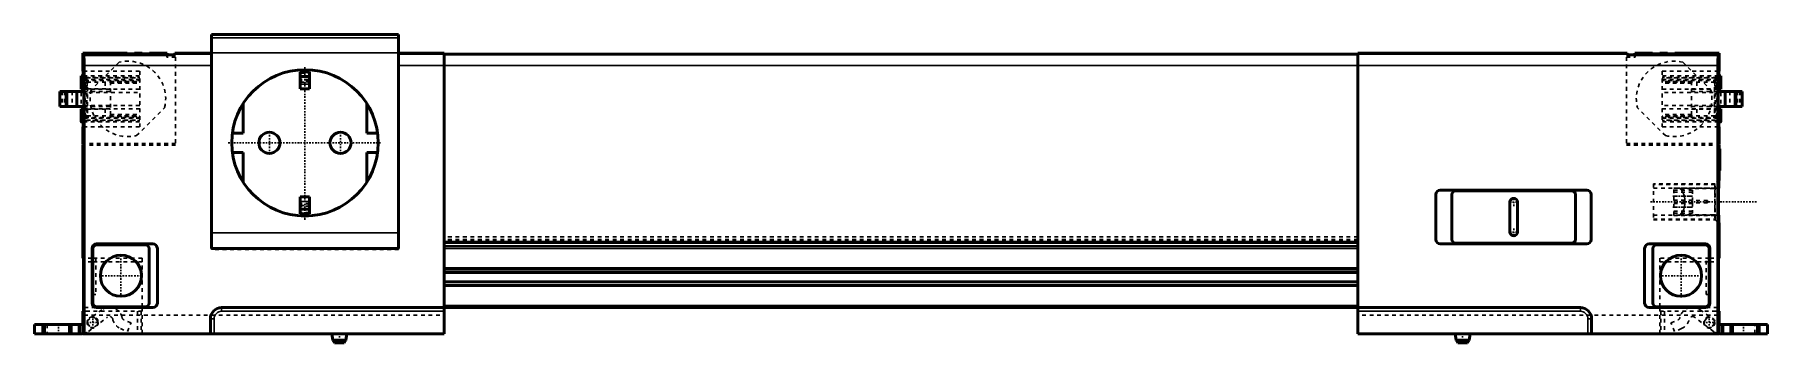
# Model space of a CAD drawing. Header units: millimetres. Extents: x -231 to 231, y -3 to 80.
import ezdxf

# ---------------------------------------------------------------- set-up
doc = ezdxf.new("R2010")
doc.units = ezdxf.units.MM
doc.linetypes.add('Center', pattern=[1.5, 0.45, -0.5, 0.05, -0.5])
doc.linetypes.add('Dashed', pattern=[2, 1, -1])
for name, color, linetype, lineweight in [('AM_0', 7, 'Continuous', 50), ('AM_4', 3, 'Continuous', 25), ('AM_7', 7, 'Center', 25), ('AM_9', 6, 'Dashed', 25)]:
    doc.layers.add(name, color=color, linetype=linetype, lineweight=lineweight)

# ---------------------------------------------------------------- blocks, each defined once
blk = doc.blocks.new('1_2500_210_p4_1_0_in_2500_210__A__0')
at = {"layer": 'AM_0'}
for p, q in [((-218.8, 2.5), (-231.4, 2.5)), ((-231.4, 2.5), (-231.4, 0)), ((-218.8, 0), (-231.4, 0)), ((-228.8, 2.5), (-228.8, 0)), ((-222.07, 2.5), (-222.07, 0)), ((-219.47, 2.5), (-219.47, 0)), ((-218.33, 2.73), (-218.5, 2.6))]:
    blk.add_line(p, q, dxfattribs=at)
for centre, radius, start, end in [((-211.41, 3.69), 3.4, 76.7733, 103.2267), ((-218.8, 3), 0.5, 270, 307), ((-218.8, 3), 3, 270, 279.143)]:
    blk.add_arc(centre, radius, start, end, dxfattribs=at)
at = {"layer": 'AM_4'}
for p, q in [((-229.4, 2.5), (-229.4, 0)), ((-221.47, 2.5), (-221.47, 0)), ((-219.07, 2.5), (-219.07, 0))]:
    blk.add_line(p, q, dxfattribs=at)
at = {"layer": 'AM_7'}
blk.add_line((-225, -0.12), (-225, 2.62), dxfattribs=at)
at = {"layer": 'AM_9'}
for p, q in [((-213.45, 6.41), (-218.33, 2.73)), ((-228.05, 2.5), (-228.05, 0)), ((-221.95, 0), (-221.95, 2.5)), ((-217.27, 2.75), (-216.51, 1.74)), ((-217, 0.6), (-211.95, 4.41)), ((-214.52, 3.25), (-215.28, 4.26)), ((-208.47, 1.37), (-206.64, 0.6)), ((-205.66, 2.9), (-207.49, 3.67)), ((-206.64, 0.6), (-205.66, 2.9))]:
    blk.add_line(p, q, dxfattribs=at)
for centre, radius, start, end in [((-211.41, 3.69), 3.4, 103.2267, 127), ((-211.41, 3.69), 3.4, 11.8612, 76.7733), ((-218.8, 3), 3, 279.143, 307), ((-215.9, 3), 1.4, 153.7655, 190.2345), ((-215.9, 3), 1.4, 243.7655, 280.2345), ((-215.9, 3), 1.4, 63.7655, 100.2345), ((-215.9, 3), 1.4, 333.7655, 10.2345), ((-211.41, 3.69), 0.9, 11.8612, 127), ((-207.1, 4.59), 3.5, 191.8612, 247), ((-207.1, 4.59), 1, 191.8612, 247)]:
    blk.add_arc(centre, radius, start, end, dxfattribs=at)
blk = doc.blocks.new('2_2500_210_p3_0_in_2500_210__A__0')
at = {"layer": 'AM_0'}
for p, q in [((-184.2, 80), (-184.2, 22.8)), ((-184.2, 80), (-134.2, 80)), ((-134.2, 80), (-134.2, 22.8)), ((-218.5, 75), (-206.7, 75)), ((-218.28, 74.78), (-218.5, 75)), ((-218.5, 75), (-218.5, 75)), ((-218.5, 75), (-218.5, 70.22)), ((-218.26, 74.67), (-218.26, 50.84)), ((-196.08, 74.67), (-218.26, 74.67)), ((-218.25, 74.61), (-194.08, 74.61)), ((-218.25, 50.65), (-218.25, 74.61)), ((-206.7, 75), (-206.7, 74.9)), ((-204.7, 75), (-202.7, 75)), ((-204.7, 74.9), (-204.7, 75)), ((-202.7, 75), (-202.7, 74.9)), ((-200.7, 75), (-196, 75)), ((-200.7, 74.9), (-200.7, 75)), ((-196.08, 74.61), (-196.08, 74.67)), ((-196, 75), (-196.07, 74.78)), ((-196, 74.61), (-196, 75)), ((-196, 75), (-196, 75)), ((-194.07, 74.78), (-194, 75)), ((-194, 75), (-184.2, 75)), ((-134.2, 75), (-122, 75)), ((-122, 75), (-122, 0)), ((-218.5, 70.22), (-218.41, 70.22)), ((-218.41, 67.95), (-218.41, 70.22)), ((-218.2, 71.78), (-218.2, 0)), ((-160.45, 70.05), (-160.45, 65.48)), ((-157.95, 70.05), (-160.45, 70.05)), ((-157.95, 70.05), (-157.95, 65.48)), ((-224.65, 64.8), (-224.65, 60.8)), ((-224.65, 64.8), (-218.28, 64.8)), ((-220.15, 64.8), (-220.15, 60.8)), ((-218.95, 68.95), (-218.95, 65.45)), ((-218.95, 68.95), (-218.41, 68.95)), ((-218.28, 65.45), (-218.95, 65.45)), ((-218.68, 66.67), (-218.28, 66.87)), ((-218.28, 65.93), (-218.68, 66.13)), ((-218.41, 67.95), (-218.28, 67.95)), ((-218.35, 65.45), (-218.35, 64.8)), ((-218.28, 57.65), (-218.28, 67.95)), ((-157.95, 68.78), (-160.45, 68.78)), ((-160.45, 65.48), (-157.95, 65.48)), ((-224.65, 60.8), (-218.28, 60.8)), ((-218.35, 60.8), (-218.35, 60.15)), ((-175.7, 53.6), (-175.7, 61.58)), ((-142.7, 61.58), (-142.7, 53.6)), ((-218.95, 60.15), (-218.95, 56.65)), ((-218.95, 60.15), (-218.28, 60.15)), ((-218.95, 56.65), (-218.41, 56.65)), ((-218.68, 59.47), (-218.28, 59.67)), ((-218.28, 58.73), (-218.68, 58.93)), ((-218.41, 57.65), (-218.28, 57.65)), ((-218.41, 55.37), (-218.41, 57.65)), ((-218.5, 55.37), (-218.41, 55.37)), ((-218.5, 55.37), (-218.5, 50.6)), ((-178.61, 53.6), (-175.7, 53.6)), ((-142.7, 53.6), (-139.79, 53.6)), ((-218.26, 50.84), (-218.5, 50.6)), ((-218.5, 50.4), (-218.25, 50.65)), ((-218.3, 50.6), (-218.5, 50.6)), ((-218.5, 50.4), (-218.5, 20.2)), ((-218.25, 50.84), (-218.26, 50.84)), ((-175.7, 48.5), (-178.61, 48.5)), ((-175.7, 40.52), (-175.7, 48.5)), ((-139.79, 48.5), (-142.7, 48.5)), ((-142.7, 48.5), (-142.7, 40.52)), ((-157.95, 36.62), (-160.45, 36.62)), ((-160.45, 36.62), (-160.45, 32.05)), ((-157.95, 33.32), (-160.45, 33.32)), ((-157.95, 36.62), (-157.95, 32.05)), ((-157.95, 32.05), (-160.45, 32.05)), ((-199.83, 24), (-214.88, 24)), ((-201.85, 23.8), (-214.85, 23.8)), ((-218.26, 20.2), (-218.5, 20.2)), ((-218.37, 19.2), (-218.37, 7.02)), ((-218.24, 7.02), (-218.24, 19.2)), ((-216.08, 22.8), (-216.08, 8.2)), ((-216.08, 20.2), (-215.85, 20.2)), ((-215.85, 22.8), (-215.85, 8.2)), ((-200.85, 8.2), (-200.85, 22.8)), ((-198.63, 8.2), (-198.63, 22.8)), ((-184.2, 22.8), (-134.2, 22.8)), ((-218.5, 6.02), (-218.26, 6.02)), ((-218.5, 6.02), (-218.5, 2.6)), ((-218.44, 6.02), (-218.44, 2.65)), ((-218.33, 0), (-218.33, 6.02)), ((-214.88, 7), (-199.83, 7)), ((-214.85, 7.2), (-201.85, 7.2)), ((-202.7, 7), (-202.7, 7.2)), ((-122, 7), (-181.45, 7)), ((-218.5, 0.02), (-218.5, 0)), ((-218.5, 0), (-122, 0)), ((-218.44, 0.02), (-218.44, 0)), ((-184.45, 0), (-184.45, 4)), ((-151.98, 0), (-151.76, -1.69)), ((-148.24, -1.69), (-148.02, 0)), ((-151.76, -1.69), (-151.31, -2.47)), ((-151.76, -1.69), (-148.24, -1.69)), ((-151.31, -2.47), (-148.69, -2.47)), ((-148.69, -2.47), (-148.24, -1.69))]:
    blk.add_line(p, q, dxfattribs=at)
for points in [[(-218.26, 74.67), (-218.26, 74.73), (-218.27, 74.76), (-218.28, 74.78)], [(-218.2, 71.78), (-218.2, 72.04), (-218.2, 72.3), (-218.2, 72.55), (-218.2, 72.8), (-218.21, 73.05), (-218.21, 73.28), (-218.21, 73.5), (-218.22, 73.71), (-218.22, 73.9), (-218.23, 74.08), (-218.23, 74.24), (-218.24, 74.38), (-218.24, 74.5), (-218.25, 74.6), (-218.25, 74.61)], [(-206.7, 74.9), (-206.7, 74.89), (-206.68, 74.89), (-206.67, 74.89), (-206.64, 74.89), (-206.61, 74.89), (-206.57, 74.88), (-206.52, 74.88), (-206.47, 74.88), (-206.41, 74.88), (-206.34, 74.88), (-206.27, 74.88), (-206.2, 74.87), (-206.12, 74.87), (-206.04, 74.87), (-205.96, 74.87), (-205.87, 74.87), (-205.79, 74.87), (-205.7, 74.87), (-205.61, 74.87), (-205.53, 74.87), (-205.44, 74.87), (-205.36, 74.87), (-205.28, 74.87), (-205.2, 74.87), (-205.13, 74.88), (-205.06, 74.88), (-204.99, 74.88), (-204.93, 74.88), (-204.88, 74.88), (-204.83, 74.88), (-204.79, 74.89), (-204.76, 74.89), (-204.73, 74.89), (-204.72, 74.89), (-204.7, 74.89), (-204.7, 74.9)], [(-202.7, 74.9), (-202.7, 74.89), (-202.68, 74.89), (-202.67, 74.89), (-202.64, 74.89), (-202.61, 74.89), (-202.57, 74.88), (-202.52, 74.88), (-202.47, 74.88), (-202.41, 74.88), (-202.34, 74.88), (-202.27, 74.88), (-202.2, 74.87), (-202.12, 74.87), (-202.04, 74.87), (-201.96, 74.87), (-201.87, 74.87), (-201.79, 74.87), (-201.7, 74.87), (-201.61, 74.87), (-201.53, 74.87), (-201.44, 74.87), (-201.36, 74.87), (-201.28, 74.87), (-201.2, 74.87), (-201.13, 74.88), (-201.06, 74.88), (-200.99, 74.88), (-200.93, 74.88), (-200.88, 74.88), (-200.83, 74.88), (-200.79, 74.89), (-200.76, 74.89), (-200.73, 74.89), (-200.72, 74.89), (-200.7, 74.89), (-200.7, 74.9)], [(-196.07, 74.78), (-196.08, 74.76), (-196.08, 74.72), (-196.08, 74.67)], [(-194.08, 74.61), (-194.08, 74.68), (-194.08, 74.74), (-194.08, 74.77), (-194.07, 74.78)], [(-218.95, 68.95), (-218.85, 68.94), (-218.76, 68.94), (-218.67, 68.93), (-218.58, 68.91), (-218.5, 68.9), (-218.42, 68.88), (-218.41, 68.88)], [(-218.71, 66.66), (-218.73, 66.64), (-218.75, 66.63), (-218.77, 66.61), (-218.78, 66.59), (-218.8, 66.57), (-218.81, 66.54), (-218.82, 66.52), (-218.83, 66.5), (-218.84, 66.47), (-218.85, 66.45), (-218.85, 66.42), (-218.85, 66.4)], [(-218.85, 66.4), (-218.85, 66.37), (-218.85, 66.35), (-218.84, 66.32), (-218.83, 66.3), (-218.82, 66.27), (-218.81, 66.25), (-218.8, 66.23), (-218.78, 66.21), (-218.76, 66.19), (-218.74, 66.17), (-218.72, 66.15), (-218.71, 66.14)], [(-218.68, 66.67), (-218.71, 66.66), (-218.71, 66.66)], [(-218.71, 66.14), (-218.68, 66.13), (-218.68, 66.13)], [(-218.41, 56.72), (-218.5, 56.7), (-218.58, 56.69), (-218.67, 56.67), (-218.76, 56.66), (-218.85, 56.66), (-218.95, 56.65), (-218.95, 56.65)], [(-218.71, 59.46), (-218.73, 59.44), (-218.75, 59.43), (-218.77, 59.41), (-218.78, 59.39), (-218.8, 59.37), (-218.81, 59.34), (-218.82, 59.32), (-218.83, 59.3), (-218.84, 59.27), (-218.85, 59.25), (-218.85, 59.22), (-218.85, 59.2)], [(-218.85, 59.2), (-218.85, 59.17), (-218.85, 59.15), (-218.84, 59.12), (-218.83, 59.1), (-218.82, 59.07), (-218.81, 59.05), (-218.8, 59.03), (-218.78, 59.01), (-218.76, 58.99), (-218.74, 58.97), (-218.72, 58.95), (-218.71, 58.94)], [(-218.68, 59.47), (-218.71, 59.46), (-218.71, 59.46)], [(-218.71, 58.94), (-218.68, 58.93), (-218.68, 58.93)], [(-218.39, 20.2), (-218.39, 20.2), (-218.39, 20.18), (-218.39, 20.17), (-218.38, 20.14), (-218.38, 20.11), (-218.38, 20.07), (-218.38, 20.02), (-218.38, 19.97), (-218.37, 19.91), (-218.37, 19.84), (-218.37, 19.77), (-218.37, 19.7), (-218.37, 19.62), (-218.37, 19.54), (-218.37, 19.46), (-218.37, 19.37), (-218.37, 19.29), (-218.37, 19.2)], [(-218.24, 19.2), (-218.24, 19.29), (-218.24, 19.37), (-218.24, 19.46), (-218.24, 19.54), (-218.24, 19.62), (-218.24, 19.7), (-218.24, 19.77), (-218.24, 19.84), (-218.24, 19.91), (-218.24, 19.97), (-218.25, 20.02), (-218.25, 20.07), (-218.25, 20.11), (-218.25, 20.14), (-218.25, 20.17), (-218.26, 20.18), (-218.26, 20.2), (-218.26, 20.2)], [(-218.37, 7.02), (-218.37, 6.94), (-218.37, 6.85), (-218.37, 6.77), (-218.37, 6.68), (-218.37, 6.6), (-218.37, 6.52), (-218.37, 6.45), (-218.37, 6.38), (-218.37, 6.32), (-218.38, 6.26), (-218.38, 6.21), (-218.38, 6.16), (-218.38, 6.12), (-218.38, 6.09), (-218.39, 6.06), (-218.39, 6.04), (-218.39, 6.03), (-218.39, 6.02)], [(-218.26, 6.02), (-218.26, 6.03), (-218.26, 6.04), (-218.25, 6.06), (-218.25, 6.09), (-218.25, 6.12), (-218.25, 6.16), (-218.25, 6.21), (-218.24, 6.26), (-218.24, 6.32), (-218.24, 6.38), (-218.24, 6.45), (-218.24, 6.52), (-218.24, 6.6), (-218.24, 6.68), (-218.24, 6.77), (-218.24, 6.85), (-218.24, 6.94), (-218.24, 7.02)]]:
    blk.add_lwpolyline(points, dxfattribs=at)
for centre, radius in [((-159.2, 51.05), 19.57), ((-168.7, 51.05), 2.83), ((-149.7, 51.05), 2.83), ((-208.35, 15.5), 5.5)]:
    blk.add_circle(centre, radius, dxfattribs=at)
for centre, radius, start, end in [((-214.88, 22.8), 1.2, 90, 180), ((-214.85, 22.8), 1, 90, 180), ((-201.85, 22.8), 1, 0, 90), ((-199.83, 22.8), 1.2, 360, 90), ((-214.88, 8.2), 1.2, 180, 270), ((-214.85, 8.2), 1, 180, 270), ((-201.85, 8.2), 1, 270, 360), ((-199.83, 8.2), 1.2, 270, 0), ((-181.45, 4), 3, 90, 180)]:
    blk.add_arc(centre, radius, start, end, dxfattribs=at)
at = {"layer": 'AM_4'}
for p, q in [((-184.2, 79.1), (-134.2, 79.1)), ((-218.28, 74.78), (-196.07, 74.78)), ((-194.07, 74.78), (-184.2, 74.78)), ((-184.2, 75.11), (-134.2, 75.11)), ((-134.2, 74.78), (-122, 74.78)), ((-218.2, 71.78), (-184.2, 71.78)), ((-134.2, 71.78), (-122, 71.78)), ((-223.15, 64.8), (-223.15, 60.8)), ((-222.85, 64.8), (-222.85, 60.8)), ((-222.65, 64.8), (-222.65, 60.8)), ((-219.96, 64.8), (-219.96, 60.8)), ((-218.71, 66.66), (-218.71, 66.14)), ((-157.95, 66.74), (-160.45, 66.74)), ((-218.71, 59.46), (-218.71, 58.94)), ((-157.95, 35.36), (-160.45, 35.36)), ((-184.2, 26.99), (-134.2, 26.99)), ((-218.24, 19.2), (-218.37, 19.2)), ((-215.85, 19.2), (-216.08, 19.2)), ((-184.2, 23), (-134.2, 23)), ((-218.24, 7.02), (-218.37, 7.02)), ((-212.07, 7.02), (-215.12, 7.02)), ((-202.7, 7.02), (-210.74, 7.02)), ((-181.45, 6), (-181.45, 7)), ((-181.45, 6), (-122, 6)), ((-183.45, 4), (-184.45, 4)), ((-183.45, 4), (-183.45, 0))]:
    blk.add_line(p, q, dxfattribs=at)
blk.add_arc((-181.45, 4), 2, 90, 180, dxfattribs=at)
at = {"layer": 'AM_7'}
for p, q in [((-159.2, 30.5), (-159.2, 71.6)), ((-179.75, 51.05), (-138.65, 51.05)), ((-168.7, 48.08), (-168.7, 54.02)), ((-149.7, 48.08), (-149.7, 54.02)), ((-208.35, 9.73), (-208.35, 21.27)), ((-214.12, 15.5), (-202.57, 15.5)), ((-217.47, 3), (-214.32, 3)), ((-215.9, 1.43), (-215.9, 4.58)), ((-150, 0.12), (-150, -2.59))]:
    blk.add_line(p, q, dxfattribs=at)
at = {"layer": 'AM_9'}
for p, q in [((-184.2, 79.15), (-134.2, 79.15)), ((-218.5, 75), (-218.28, 74.77)), ((-218.28, 74.77), (-196.07, 74.77)), ((-218.26, 74.67), (-196.08, 74.67)), ((-194.08, 74.6), (-218.25, 74.6)), ((-206.7, 74.5), (-206.7, 74.9)), ((-206.7, 74.5), (-204.7, 74.5)), ((-204.7, 74.5), (-204.7, 74.9)), ((-202.7, 74.5), (-202.7, 74.9)), ((-202.7, 74.5), (-200.7, 74.5)), ((-200.7, 74.5), (-200.7, 74.9)), ((-196.08, 74), (-196.08, 74.61)), ((-196.07, 74.77), (-196, 75)), ((-196, 74), (-196, 74.61)), ((-194.08, 74), (-194.08, 74.61)), ((-194, 75), (-194.07, 74.77)), ((-194.07, 74.77), (-184.2, 74.77)), ((-194, 74), (-194, 75)), ((-194, 75), (-194, 75)), ((-184.2, 75.15), (-134.2, 75.15)), ((-134.2, 74.77), (-122, 74.77)), ((-218.41, 70.22), (-203.35, 70.22)), ((-218.35, 70.22), (-218.35, 65.45)), ((-218.2, 71.78), (-184.2, 71.78)), ((-208.84, 72.63), (-216.33, 65.14)), ((-203.35, 70.22), (-203.35, 55.37)), ((-193.78, 74), (-196.08, 74)), ((-193.78, 74), (-193.78, 50.4)), ((-160.45, 69.68), (-157.95, 69.68)), ((-134.2, 71.78), (-122, 71.78)), ((-224.01, 64.8), (-224.01, 60.8)), ((-223.45, 64.8), (-223.45, 60.8)), ((-221.35, 64.8), (-221.35, 60.8)), ((-220.27, 64.8), (-220.27, 60.8)), ((-220.27, 64.8), (-220.27, 60.8)), ((-220.02, 64.8), (-220.02, 60.8)), ((-220, 64.8), (-220, 60.8)), ((-218.41, 68.95), (-203.35, 68.95)), ((-218.35, 64.8), (-218.35, 60.8)), ((-218.28, 67.95), (-203.35, 67.95)), ((-218.28, 66.87), (-217.4, 67.3)), ((-217.4, 65.5), (-218.28, 65.93)), ((-203.35, 65.45), (-218.28, 65.45)), ((-218.28, 64.8), (-211.15, 64.8)), ((-218.1, 67.95), (-218.1, 57.65)), ((-217.95, 68.95), (-217.95, 56.65)), ((-217.95, 68.55), (-203.35, 68.55)), ((-217.95, 67.75), (-203.35, 67.75)), ((-217.45, 68.45), (-217.45, 57.15)), ((-217.45, 68.45), (-203.35, 68.45)), ((-217.4, 67.3), (-217.4, 65.5)), ((-217.4, 67.3), (-203.35, 67.3)), ((-217.4, 65.5), (-211.15, 65.5)), ((-217.3, 67.95), (-217.3, 57.65)), ((-212.55, 67.3), (-212.55, 65.5)), ((-211.15, 67.5), (-203.35, 67.5)), ((-211.15, 67.5), (-211.15, 58.1)), ((-211.15, 67), (-203.35, 67)), ((-157.95, 68.01), (-160.45, 68.01)), ((-157.95, 67.82), (-160.45, 67.82)), ((-157.95, 67.37), (-160.45, 67.37)), ((-160.45, 67.28), (-157.95, 67.28)), ((-157.95, 65.63), (-160.45, 65.63)), ((-218.95, 64.55), (-203.35, 64.55)), ((-218.95, 64.55), (-218.95, 61.05)), ((-203.35, 61.05), (-218.95, 61.05)), ((-218.28, 60.8), (-211.15, 60.8)), ((-204.16, 52.97), (-196.67, 60.46)), ((-218.41, 56.65), (-203.35, 56.65)), ((-218.35, 60.15), (-218.35, 55.37)), ((-218.28, 60.15), (-203.35, 60.15)), ((-218.28, 59.67), (-217.4, 60.1)), ((-217.4, 58.3), (-218.28, 58.73)), ((-218.28, 57.65), (-203.35, 57.65)), ((-217.95, 57.85), (-203.35, 57.85)), ((-217.95, 57.05), (-203.35, 57.05)), ((-217.45, 57.15), (-203.35, 57.15)), ((-217.4, 60.1), (-211.15, 60.1)), ((-217.4, 60.1), (-217.4, 58.3)), ((-217.4, 58.3), (-203.35, 58.3)), ((-212.55, 60.1), (-212.55, 58.3)), ((-211.15, 58.6), (-203.35, 58.6)), ((-211.15, 58.1), (-203.35, 58.1)), ((-218.41, 55.37), (-203.35, 55.37)), ((-193.78, 50.4), (-218.5, 50.4)), ((-193.78, 50.6), (-218.3, 50.6)), ((-193.78, 50.84), (-218.25, 50.84)), ((-193.78, 50.65), (-218.25, 50.65)), ((-157.95, 36.47), (-160.45, 36.47)), ((-157.95, 34.82), (-160.45, 34.82)), ((-157.95, 34.73), (-160.45, 34.73)), ((-160.45, 34.28), (-157.95, 34.28)), ((-157.95, 34.09), (-160.45, 34.09)), ((-157.95, 32.42), (-160.45, 32.42)), ((-184.2, 26.95), (-134.2, 26.95)), ((-216.08, 20.2), (-218.26, 20.2)), ((-216.08, 19.2), (-218.24, 19.2)), ((-202.7, 20.2), (-215.85, 20.2)), ((-202.7, 19.2), (-215.85, 19.2)), ((-215.05, 20.2), (-215.05, 10.5)), ((-202.7, 20.2), (-202.7, 7.2)), ((-184.2, 22.95), (-134.2, 22.95)), ((-184.2, 22.8), (-184.2, 22.56)), ((-134.2, 22.56), (-184.2, 22.56)), ((-134.2, 22.8), (-134.2, 22.56)), ((-215.05, 10.5), (-215.85, 10.5)), ((-218.2, 5), (-218.33, 0)), ((-202.7, 6.02), (-218.26, 6.02)), ((-215.12, 7.02), (-218.24, 7.02)), ((-218.2, 5), (-122, 5)), ((-210.74, 7.02), (-212.07, 7.02)), ((-203.9, 6.02), (-203.9, 0)), ((-202.97, 6.02), (-202.97, 0)), ((-202.7, 7), (-202.7, 0)), ((-218.5, 2.6), (-218.5, 0.02)), ((-218.44, 2.65), (-218.44, 0.02))]:
    blk.add_line(p, q, dxfattribs=at)
for points in [[(-218.28, 74.77), (-218.27, 74.76), (-218.26, 74.71), (-218.26, 74.67)], [(-204.7, 74.89), (-204.7, 74.89), (-204.72, 74.89), (-204.73, 74.89), (-204.76, 74.88), (-204.79, 74.88), (-204.83, 74.88), (-204.88, 74.88), (-204.93, 74.88), (-204.99, 74.88), (-205.06, 74.87), (-205.13, 74.87), (-205.2, 74.87), (-205.28, 74.87), (-205.36, 74.87), (-205.44, 74.87), (-205.53, 74.87), (-205.61, 74.87), (-205.7, 74.87), (-205.79, 74.87), (-205.87, 74.87), (-205.96, 74.87), (-206.04, 74.87), (-206.12, 74.87), (-206.2, 74.87), (-206.27, 74.87), (-206.34, 74.87), (-206.41, 74.88), (-206.47, 74.88), (-206.52, 74.88), (-206.57, 74.88), (-206.61, 74.88), (-206.64, 74.88), (-206.67, 74.89), (-206.68, 74.89), (-206.7, 74.89), (-206.7, 74.89)], [(-200.7, 74.89), (-200.7, 74.89), (-200.72, 74.89), (-200.73, 74.89), (-200.76, 74.88), (-200.79, 74.88), (-200.83, 74.88), (-200.88, 74.88), (-200.93, 74.88), (-200.99, 74.88), (-201.06, 74.87), (-201.13, 74.87), (-201.2, 74.87), (-201.28, 74.87), (-201.36, 74.87), (-201.44, 74.87), (-201.53, 74.87), (-201.61, 74.87), (-201.7, 74.87), (-201.79, 74.87), (-201.87, 74.87), (-201.96, 74.87), (-202.04, 74.87), (-202.12, 74.87), (-202.2, 74.87), (-202.27, 74.87), (-202.34, 74.87), (-202.41, 74.88), (-202.47, 74.88), (-202.52, 74.88), (-202.57, 74.88), (-202.61, 74.88), (-202.64, 74.88), (-202.67, 74.89), (-202.68, 74.89), (-202.7, 74.89), (-202.7, 74.89)], [(-196.08, 74.67), (-196.08, 74.73), (-196.08, 74.76), (-196.07, 74.77)], [(-194.07, 74.77), (-194.08, 74.76), (-194.08, 74.71), (-194.08, 74.65), (-194.08, 74.6)], [(-218.41, 68.88), (-218.34, 68.86), (-218.27, 68.83), (-218.25, 68.83)], [(-218.25, 68.83), (-218.19, 68.8), (-218.13, 68.77), (-218.08, 68.74), (-218.04, 68.71), (-218.01, 68.68), (-217.98, 68.64), (-217.96, 68.61), (-217.95, 68.57), (-217.95, 68.55)], [(-217.45, 68.45), (-217.45, 68.49), (-217.46, 68.54), (-217.48, 68.58), (-217.5, 68.62), (-217.53, 68.66), (-217.56, 68.7), (-217.6, 68.74), (-217.64, 68.77), (-217.69, 68.8), (-217.75, 68.83), (-217.81, 68.86), (-217.87, 68.88), (-217.93, 68.9), (-217.95, 68.91)], [(-218.25, 56.77), (-218.32, 56.75), (-218.39, 56.73), (-218.41, 56.72)], [(-217.95, 57.05), (-217.95, 57.02), (-217.97, 56.98), (-217.99, 56.95), (-218.02, 56.91), (-218.05, 56.88), (-218.1, 56.85), (-218.15, 56.82), (-218.21, 56.79), (-218.25, 56.77)], [(-217.95, 56.69), (-217.88, 56.71), (-217.82, 56.73), (-217.76, 56.76), (-217.71, 56.79), (-217.66, 56.82), (-217.61, 56.85), (-217.57, 56.89), (-217.54, 56.93), (-217.51, 56.97), (-217.48, 57.01), (-217.47, 57.05), (-217.46, 57.09), (-217.45, 57.14), (-217.45, 57.15)]]:
    blk.add_lwpolyline(points, dxfattribs=at)
blk.add_circle((-215.9, 3), 1.5, dxfattribs=at)
for start, end in [(346.6264, 103.3736), (166.6264, 283.3736)]:
    blk.add_arc((-206.5, 62.8), 10.1, start, end, dxfattribs=at)
blk = doc.blocks.new('3_2500_210_p4_2_0_in_2500_210__A__0')
at = {"layer": 'AM_0'}
for p, q in [((218.33, 2.73), (218.5, 2.6)), ((218.8, 2.5), (231.4, 2.5)), ((218.8, 0), (231.4, 0)), ((219.47, 2.5), (219.47, 0)), ((222.07, 2.5), (222.07, 0)), ((228.8, 2.5), (228.8, 0)), ((231.4, 2.5), (231.4, 0))]:
    blk.add_line(p, q, dxfattribs=at)
for centre, radius, start, end in [((211.41, 3.69), 3.4, 76.7733, 103.2267), ((218.8, 3), 3, 260.857, 270), ((218.8, 3), 0.5, 233, 270)]:
    blk.add_arc(centre, radius, start, end, dxfattribs=at)
at = {"layer": 'AM_4'}
for p, q in [((219.07, 2.5), (219.07, 0)), ((221.47, 2.5), (221.47, 0)), ((229.4, 2.5), (229.4, 0))]:
    blk.add_line(p, q, dxfattribs=at)
at = {"layer": 'AM_7'}
blk.add_line((225, -0.12), (225, 2.62), dxfattribs=at)
at = {"layer": 'AM_9'}
for p, q in [((213.45, 6.41), (218.33, 2.73)), ((205.66, 2.9), (207.49, 3.67)), ((206.64, 0.6), (205.66, 2.9)), ((208.47, 1.37), (206.64, 0.6)), ((217, 0.6), (211.95, 4.41)), ((214.52, 3.25), (215.28, 4.26)), ((217.27, 2.75), (216.51, 1.74)), ((221.95, 2.5), (221.95, 0)), ((228.05, 0), (228.05, 2.5))]:
    blk.add_line(p, q, dxfattribs=at)
for centre, radius, start, end in [((211.41, 3.69), 3.4, 103.2267, 168.1388), ((211.41, 3.69), 3.4, 53, 76.7733), ((207.1, 4.59), 1, 293, 348.1388), ((207.1, 4.59), 3.5, 293, 348.1388), ((211.41, 3.69), 0.9, 53, 168.1388), ((215.9, 3), 1.4, 169.7655, 206.2345), ((215.9, 3), 1.4, 79.7655, 116.2345), ((215.9, 3), 1.4, 259.7655, 296.2345), ((218.8, 3), 3, 233, 260.857), ((215.9, 3), 1.4, 349.7655, 26.2345)]:
    blk.add_arc(centre, radius, start, end, dxfattribs=at)
blk = doc.blocks.new('4_2500_210_p2_0_in_2500_210__A__0')
at = {"layer": 'AM_0'}
for p, q in [((122, 75), (122, 0)), ((194, 75), (122, 75)), ((194.07, 74.78), (194, 75)), ((218.25, 74.61), (194.08, 74.61)), ((200.7, 75), (196, 75)), ((196, 75), (196.07, 74.78)), ((196, 75), (196, 75)), ((196, 74.61), (196, 75)), ((196.08, 74.67), (218.26, 74.67)), ((196.08, 74.61), (196.08, 74.67)), ((200.7, 74.9), (200.7, 75)), ((204.7, 75), (202.7, 75)), ((202.7, 75), (202.7, 74.9)), ((204.7, 74.9), (204.7, 75)), ((218.5, 75), (206.7, 75)), ((206.7, 75), (206.7, 74.9)), ((218.25, 50.65), (218.25, 74.61)), ((218.26, 74.67), (218.26, 50.84)), ((218.28, 74.78), (218.5, 75)), ((218.5, 75), (218.5, 70.22)), ((218.5, 75), (218.5, 75)), ((218.2, 71.78), (218.2, 0)), ((218.41, 70.22), (218.41, 67.95)), ((218.41, 70.22), (218.5, 70.22)), ((218.28, 67.95), (218.28, 57.65)), ((218.28, 67.95), (218.41, 67.95)), ((218.28, 66.87), (218.68, 66.67)), ((218.68, 66.13), (218.28, 65.93)), ((218.28, 65.45), (218.95, 65.45)), ((218.28, 64.8), (224.65, 64.8)), ((218.35, 64.8), (218.35, 65.45)), ((218.95, 68.95), (218.41, 68.95)), ((218.95, 68.95), (218.95, 65.45)), ((220.15, 64.8), (220.15, 60.8)), ((224.65, 64.8), (224.65, 60.8)), ((218.28, 60.8), (224.65, 60.8)), ((218.35, 60.15), (218.35, 60.8)), ((218.95, 60.15), (218.28, 60.15)), ((218.28, 59.67), (218.68, 59.47)), ((218.68, 58.93), (218.28, 58.73)), ((218.28, 57.65), (218.41, 57.65)), ((218.41, 57.65), (218.41, 55.37)), ((218.95, 56.65), (218.41, 56.65)), ((218.95, 60.15), (218.95, 56.65)), ((218.41, 55.37), (218.5, 55.37)), ((218.5, 55.37), (218.5, 50.6)), ((218.25, 50.84), (218.26, 50.84)), ((218.5, 50.4), (218.25, 50.65)), ((218.26, 50.84), (218.5, 50.6)), ((218.3, 50.6), (218.5, 50.6)), ((218.5, 50.4), (218.5, 41.11)), ((218.75, 49.45), (218.5, 49.45)), ((218.75, 49.45), (218.75, 43.65)), ((218.75, 43.65), (218.5, 43.65)), ((142.85, 37.2), (142.85, 25.2)), ((183.15, 38.4), (144.05, 38.4)), ((147.15, 37.2), (147.15, 25.2)), ((179.15, 38.2), (148.15, 38.2)), ((180.15, 25.2), (180.15, 37.2)), ((184.35, 25.2), (184.35, 37.2)), ((218.37, 38.92), (218.4, 38.92)), ((162.65, 35.2), (162.65, 27.2)), ((164.65, 27.2), (164.65, 35.2)), ((218.4, 31.67), (218.37, 31.67)), ((218.5, 29.49), (218.5, 20.2)), ((144.05, 24), (183.15, 24)), ((148.15, 24.2), (179.15, 24.2)), ((214.88, 24), (199.83, 24)), ((214.85, 23.8), (201.85, 23.8)), ((198.63, 22.8), (198.63, 8.2)), ((200.85, 22.8), (200.85, 8.2)), ((215.85, 8.2), (215.85, 22.8)), ((216.08, 20.2), (215.85, 20.2)), ((216.08, 8.2), (216.08, 22.8)), ((218.24, 7.02), (218.24, 19.2)), ((218.26, 20.2), (218.5, 20.2)), ((218.37, 19.2), (218.37, 7.02)), ((181.45, 7), (122, 7)), ((199.83, 7), (214.88, 7)), ((201.85, 7.2), (214.85, 7.2)), ((202.7, 7), (202.7, 7.2)), ((218.5, 6.02), (218.26, 6.02)), ((218.33, 6.02), (218.33, 0)), ((218.44, 2.65), (218.44, 6.02)), ((218.5, 6.02), (218.5, 2.6)), ((218.5, 0), (122, 0)), ((148.02, 0), (148.24, -1.69)), ((151.76, -1.69), (151.98, 0)), ((184.45, 0), (184.45, 4)), ((218.44, 0), (218.44, 0.02)), ((218.5, 0.02), (218.5, 0)), ((148.24, -1.69), (148.69, -2.47)), ((148.24, -1.69), (151.76, -1.69)), ((148.69, -2.47), (151.31, -2.47)), ((151.31, -2.47), (151.76, -1.69))]:
    blk.add_line(p, q, dxfattribs=at)
for points in [[(194.08, 74.61), (194.08, 74.68), (194.08, 74.74), (194.08, 74.77), (194.07, 74.78)], [(196.07, 74.78), (196.08, 74.76), (196.08, 74.72), (196.08, 74.67)], [(202.7, 74.9), (202.7, 74.89), (202.68, 74.89), (202.67, 74.89), (202.64, 74.89), (202.61, 74.89), (202.57, 74.88), (202.52, 74.88), (202.47, 74.88), (202.41, 74.88), (202.34, 74.88), (202.27, 74.88), (202.2, 74.87), (202.12, 74.87), (202.04, 74.87), (201.96, 74.87), (201.87, 74.87), (201.79, 74.87), (201.7, 74.87), (201.61, 74.87), (201.53, 74.87), (201.44, 74.87), (201.36, 74.87), (201.28, 74.87), (201.2, 74.87), (201.13, 74.88), (201.06, 74.88), (200.99, 74.88), (200.93, 74.88), (200.88, 74.88), (200.83, 74.88), (200.79, 74.89), (200.76, 74.89), (200.73, 74.89), (200.72, 74.89), (200.7, 74.89), (200.7, 74.9)], [(206.7, 74.9), (206.7, 74.89), (206.68, 74.89), (206.67, 74.89), (206.64, 74.89), (206.61, 74.89), (206.57, 74.88), (206.52, 74.88), (206.47, 74.88), (206.41, 74.88), (206.34, 74.88), (206.27, 74.88), (206.2, 74.87), (206.12, 74.87), (206.04, 74.87), (205.96, 74.87), (205.87, 74.87), (205.79, 74.87), (205.7, 74.87), (205.61, 74.87), (205.53, 74.87), (205.44, 74.87), (205.36, 74.87), (205.28, 74.87), (205.2, 74.87), (205.13, 74.88), (205.06, 74.88), (204.99, 74.88), (204.93, 74.88), (204.88, 74.88), (204.83, 74.88), (204.79, 74.89), (204.76, 74.89), (204.73, 74.89), (204.72, 74.89), (204.7, 74.89), (204.7, 74.9)], [(218.2, 71.78), (218.2, 72.04), (218.2, 72.3), (218.2, 72.55), (218.2, 72.8), (218.21, 73.05), (218.21, 73.28), (218.21, 73.5), (218.22, 73.71), (218.22, 73.9), (218.23, 74.08), (218.23, 74.24), (218.24, 74.38), (218.24, 74.5), (218.25, 74.6), (218.25, 74.61)], [(218.26, 74.67), (218.26, 74.73), (218.27, 74.76), (218.28, 74.78)], [(218.95, 68.95), (218.85, 68.94), (218.76, 68.94), (218.67, 68.93), (218.58, 68.91), (218.5, 68.9), (218.42, 68.88), (218.41, 68.88)], [(218.71, 66.66), (218.68, 66.67), (218.68, 66.67)], [(218.68, 66.13), (218.71, 66.14), (218.71, 66.14)], [(218.85, 66.4), (218.85, 66.43), (218.85, 66.45), (218.84, 66.48), (218.83, 66.5), (218.82, 66.53), (218.81, 66.55), (218.8, 66.57), (218.78, 66.59), (218.76, 66.61), (218.74, 66.63), (218.72, 66.65), (218.71, 66.66)], [(218.71, 66.14), (218.73, 66.16), (218.75, 66.17), (218.77, 66.19), (218.78, 66.21), (218.8, 66.23), (218.81, 66.26), (218.82, 66.28), (218.83, 66.3), (218.84, 66.33), (218.85, 66.35), (218.85, 66.38), (218.85, 66.4)], [(218.41, 56.72), (218.5, 56.7), (218.58, 56.69), (218.67, 56.67), (218.76, 56.66), (218.85, 56.66), (218.95, 56.65), (218.95, 56.65)], [(218.71, 59.46), (218.68, 59.47), (218.68, 59.47)], [(218.68, 58.93), (218.71, 58.94), (218.71, 58.94)], [(218.85, 59.2), (218.85, 59.23), (218.85, 59.25), (218.84, 59.28), (218.83, 59.3), (218.82, 59.33), (218.81, 59.35), (218.8, 59.37), (218.78, 59.39), (218.76, 59.41), (218.74, 59.43), (218.72, 59.45), (218.71, 59.46)], [(218.71, 58.94), (218.73, 58.96), (218.75, 58.97), (218.77, 58.99), (218.78, 59.01), (218.8, 59.03), (218.81, 59.06), (218.82, 59.08), (218.83, 59.1), (218.84, 59.13), (218.85, 59.15), (218.85, 59.18), (218.85, 59.2)], [(218.37, 31.67), (218.36, 32.09), (218.36, 32.52), (218.35, 32.98), (218.35, 33.45), (218.34, 33.94), (218.34, 34.43), (218.34, 34.94), (218.34, 35.45), (218.34, 35.95), (218.34, 36.45), (218.34, 36.95), (218.35, 37.43), (218.35, 37.89), (218.36, 38.33), (218.37, 38.76), (218.37, 38.92)], [(218.37, 31.67), (218.36, 32.18), (218.35, 32.71), (218.35, 33.26), (218.34, 33.82), (218.34, 34.4), (218.34, 34.98), (218.34, 35.56), (218.34, 36.14), (218.34, 36.72), (218.35, 37.29), (218.35, 37.84), (218.36, 38.37), (218.36, 38.87), (218.37, 38.92)], [(218.5, 41.11), (218.49, 41.03), (218.47, 40.9), (218.46, 40.74), (218.45, 40.53), (218.44, 40.29), (218.43, 40), (218.42, 39.68), (218.41, 39.33), (218.4, 38.94), (218.4, 38.92)], [(218.4, 31.67), (218.41, 31.29), (218.42, 30.93), (218.43, 30.61), (218.44, 30.33), (218.45, 30.08), (218.46, 29.87), (218.47, 29.7), (218.49, 29.58), (218.5, 29.5), (218.5, 29.49)], [(218.24, 19.2), (218.24, 19.29), (218.24, 19.37), (218.24, 19.46), (218.24, 19.54), (218.24, 19.62), (218.24, 19.7), (218.24, 19.77), (218.24, 19.84), (218.24, 19.91), (218.24, 19.97), (218.25, 20.02), (218.25, 20.07), (218.25, 20.11), (218.25, 20.14), (218.25, 20.17), (218.26, 20.18), (218.26, 20.2), (218.26, 20.2)], [(218.39, 20.2), (218.39, 20.2), (218.39, 20.18), (218.39, 20.17), (218.38, 20.14), (218.38, 20.11), (218.38, 20.07), (218.38, 20.02), (218.38, 19.97), (218.37, 19.91), (218.37, 19.84), (218.37, 19.77), (218.37, 19.7), (218.37, 19.62), (218.37, 19.54), (218.37, 19.46), (218.37, 19.37), (218.37, 19.29), (218.37, 19.2)], [(218.26, 6.02), (218.26, 6.03), (218.26, 6.04), (218.25, 6.06), (218.25, 6.09), (218.25, 6.12), (218.25, 6.16), (218.25, 6.21), (218.24, 6.26), (218.24, 6.32), (218.24, 6.38), (218.24, 6.45), (218.24, 6.52), (218.24, 6.6), (218.24, 6.68), (218.24, 6.77), (218.24, 6.85), (218.24, 6.94), (218.24, 7.02)], [(218.37, 7.02), (218.37, 6.94), (218.37, 6.85), (218.37, 6.77), (218.37, 6.68), (218.37, 6.6), (218.37, 6.52), (218.37, 6.45), (218.37, 6.38), (218.37, 6.32), (218.38, 6.26), (218.38, 6.21), (218.38, 6.16), (218.38, 6.12), (218.38, 6.09), (218.39, 6.06), (218.39, 6.04), (218.39, 6.03), (218.39, 6.02)]]:
    blk.add_lwpolyline(points, dxfattribs=at)
blk.add_circle((208.35, 15.5), 5.5, dxfattribs=at)
for centre, radius, start, end in [((144.05, 37.2), 1.2, 90, 180), ((148.15, 37.2), 1, 90, 180), ((179.15, 37.2), 1, 360, 90), ((183.15, 37.2), 1.2, 0, 90), ((163.65, 35.2), 1, 0, 180), ((144.05, 25.2), 1.2, 180, 270), ((148.15, 25.2), 1, 180, 270), ((163.65, 27.2), 1, 180, 360), ((179.15, 25.2), 1, 270, 0), ((183.15, 25.2), 1.2, 270, 360), ((199.83, 22.8), 1.2, 90, 180), ((201.85, 22.8), 1, 90, 180), ((214.85, 22.8), 1, 0, 90), ((214.88, 22.8), 1.2, 0, 90), ((181.45, 4), 3, 360, 90), ((199.83, 8.2), 1.2, 180, 270), ((201.85, 8.2), 1, 180, 270), ((214.85, 8.2), 1, 270, 360), ((214.88, 8.2), 1.2, 270, 0)]:
    blk.add_arc(centre, radius, start, end, dxfattribs=at)
at = {"layer": 'AM_4'}
for p, q in [((194.07, 74.78), (122, 74.78)), ((218.28, 74.78), (196.07, 74.78)), ((218.2, 71.78), (122, 71.78)), ((218.71, 66.66), (218.71, 66.14)), ((219.96, 64.8), (219.96, 60.8)), ((222.65, 64.8), (222.65, 60.8)), ((222.85, 64.8), (222.85, 60.8)), ((223.15, 64.8), (223.15, 60.8)), ((218.71, 59.46), (218.71, 58.94)), ((218.75, 49.25), (218.5, 49.25)), ((218.75, 43.85), (218.5, 43.85)), ((215.85, 19.2), (216.08, 19.2)), ((218.24, 19.2), (218.37, 19.2)), ((181.45, 6), (122, 6)), ((181.45, 6), (181.45, 7)), ((202.7, 7.02), (210.74, 7.02)), ((212.07, 7.02), (215.12, 7.02)), ((218.24, 7.02), (218.37, 7.02)), ((183.45, 4), (183.45, 0)), ((183.45, 4), (184.45, 4))]:
    blk.add_line(p, q, dxfattribs=at)
blk.add_arc((181.45, 4), 2, 360, 90, dxfattribs=at)
at = {"layer": 'AM_7'}
for p, q in [((217.4, 39.15), (217.4, 31.45)), ((162.6, 35.2), (164.7, 35.2)), ((163.65, 34.15), (163.65, 36.25)), ((200.18, 35.3), (228.76, 35.3)), ((206.15, 36.8), (211.65, 36.8)), ((206.15, 33.8), (211.65, 33.8)), ((163.65, 26.15), (163.65, 28.25)), ((162.6, 27.2), (164.7, 27.2)), ((208.35, 9.72), (208.35, 21.28)), ((202.57, 15.5), (214.12, 15.5)), ((150, 0.12), (150, -2.59)), ((214.32, 3), (217.47, 3)), ((215.9, 1.43), (215.9, 4.58))]:
    blk.add_line(p, q, dxfattribs=at)
at = {"layer": 'AM_9'}
for p, q in [((194.07, 74.77), (122, 74.77)), ((194, 74), (194, 75)), ((194, 75), (194.07, 74.77)), ((194, 75), (194, 75)), ((194.08, 74), (194.08, 74.61)), ((194.08, 74.6), (218.25, 74.6)), ((196.07, 74.77), (196, 75)), ((196, 74), (196, 74.61)), ((218.28, 74.77), (196.07, 74.77)), ((218.26, 74.67), (196.08, 74.67)), ((196.08, 74), (196.08, 74.61)), ((200.7, 74.5), (200.7, 74.9)), ((200.7, 74.5), (202.7, 74.5)), ((202.7, 74.5), (202.7, 74.9)), ((204.7, 74.5), (204.7, 74.9)), ((204.7, 74.5), (206.7, 74.5)), ((206.7, 74.5), (206.7, 74.9)), ((218.5, 75), (218.28, 74.77)), ((218.2, 71.78), (122, 71.78)), ((193.78, 74), (196.08, 74)), ((193.78, 74), (193.78, 50.4)), ((203.35, 70.22), (218.41, 70.22)), ((203.35, 70.22), (203.35, 55.37)), ((208.84, 72.63), (216.33, 65.14)), ((218.35, 65.45), (218.35, 70.22)), ((218.41, 68.95), (203.35, 68.95)), ((217.95, 68.55), (203.35, 68.55)), ((217.45, 68.45), (203.35, 68.45)), ((203.35, 67.95), (218.28, 67.95)), ((217.95, 67.75), (203.35, 67.75)), ((211.15, 67.5), (203.35, 67.5)), ((217.4, 67.3), (203.35, 67.3)), ((211.15, 67), (203.35, 67)), ((203.35, 65.45), (218.28, 65.45)), ((211.15, 67.5), (211.15, 58.1)), ((211.15, 65.5), (217.4, 65.5)), ((211.15, 64.8), (218.28, 64.8)), ((212.55, 67.3), (212.55, 65.5)), ((217.3, 67.95), (217.3, 57.65)), ((217.4, 67.3), (218.28, 66.87)), ((217.4, 67.3), (217.4, 65.5)), ((218.28, 65.93), (217.4, 65.5)), ((217.45, 68.45), (217.45, 57.15)), ((217.95, 68.95), (217.95, 56.65)), ((218.1, 67.95), (218.1, 57.65)), ((218.35, 60.8), (218.35, 64.8)), ((220, 64.8), (220, 60.8)), ((220.02, 64.8), (220.02, 60.8)), ((220.27, 64.8), (220.27, 60.8)), ((220.27, 60.8), (220.27, 64.8)), ((221.35, 64.8), (221.35, 60.8)), ((223.45, 64.8), (223.45, 60.8)), ((224.01, 64.8), (224.01, 60.8)), ((204.16, 52.97), (196.67, 60.46)), ((218.95, 64.55), (203.35, 64.55)), ((218.95, 61.05), (203.35, 61.05)), ((211.15, 60.8), (218.28, 60.8)), ((218.95, 64.55), (218.95, 61.05)), ((218.28, 60.15), (203.35, 60.15)), ((211.15, 58.6), (203.35, 58.6)), ((217.4, 58.3), (203.35, 58.3)), ((211.15, 58.1), (203.35, 58.1)), ((217.95, 57.85), (203.35, 57.85)), ((203.35, 57.65), (218.28, 57.65)), ((217.45, 57.15), (203.35, 57.15)), ((217.95, 57.05), (203.35, 57.05)), ((218.41, 56.65), (203.35, 56.65)), ((211.15, 60.1), (217.4, 60.1)), ((212.55, 60.1), (212.55, 58.3)), ((217.4, 60.1), (218.28, 59.67)), ((217.4, 60.1), (217.4, 58.3)), ((218.28, 58.73), (217.4, 58.3)), ((218.35, 55.37), (218.35, 60.15)), ((203.35, 55.37), (218.41, 55.37)), ((193.78, 50.84), (218.25, 50.84)), ((193.78, 50.65), (218.25, 50.65)), ((193.78, 50.6), (218.3, 50.6)), ((193.78, 50.4), (218.5, 50.4)), ((218.43, 49.45), (218.5, 49.45)), ((218.43, 43.85), (218.43, 49.25)), ((218.5, 49.25), (218.43, 49.25)), ((218.45, 49.25), (218.45, 43.85)), ((218.5, 43.85), (218.43, 43.85)), ((218.5, 43.65), (218.43, 43.65)), ((217.5, 40.11), (201, 40.11)), ((201, 40.11), (201, 30.49)), ((217.4, 39.95), (201, 39.95)), ((201, 38.92), (218.37, 38.92)), ((206.4, 35.6), (206.4, 38.95)), ((217.4, 38.95), (206.4, 38.95)), ((211.4, 38.4), (206.4, 38.4)), ((211.4, 37.85), (206.4, 37.85)), ((208.09, 38.8), (217.4, 38.8)), ((211.4, 38.4), (211.4, 35.6)), ((217.4, 39.95), (217.4, 30.65)), ((218.49, 41.11), (217.5, 40.11)), ((217.5, 30.49), (217.5, 40.11)), ((218.49, 41.11), (218.5, 41.11)), ((211.4, 36.8), (206.4, 36.8)), ((206.4, 35.75), (211.4, 35.75)), ((215.4, 35.6), (206.4, 35.6)), ((206.4, 35), (215.4, 35)), ((206.4, 31.65), (206.4, 35)), ((211.4, 34.85), (206.4, 34.85)), ((211.4, 33.8), (206.4, 33.8)), ((206.4, 32.75), (211.4, 32.75)), ((211.4, 35), (211.4, 32.2)), ((215.4, 35.6), (215.4, 35)), ((201, 31.67), (218.37, 31.67)), ((201, 30.65), (217.4, 30.65)), ((201, 30.49), (217.5, 30.49)), ((206.4, 32.2), (211.4, 32.2)), ((206.4, 31.65), (217.4, 31.65)), ((208.09, 31.8), (217.4, 31.8)), ((217.5, 30.49), (218.49, 29.49)), ((218.5, 29.49), (218.49, 29.49)), ((215.85, 20.2), (202.7, 20.2)), ((202.7, 20.2), (202.7, 7.2)), ((202.7, 19.2), (215.85, 19.2)), ((215.05, 10.5), (215.05, 20.2)), ((216.08, 20.2), (218.26, 20.2)), ((216.08, 19.2), (218.24, 19.2)), ((215.05, 10.5), (215.85, 10.5)), ((218.2, 5), (122, 5)), ((202.7, 7), (202.7, 0)), ((202.7, 6.02), (218.26, 6.02)), ((202.97, 6.02), (202.97, 0)), ((203.9, 6.02), (203.9, 0)), ((210.74, 7.02), (212.07, 7.02)), ((215.12, 7.02), (218.24, 7.02)), ((218.2, 5), (218.33, 0)), ((218.44, 0.02), (218.44, 2.65)), ((218.5, 2.6), (218.5, 0.02))]:
    blk.add_line(p, q, dxfattribs=at)
for points in [[(194.07, 74.77), (194.08, 74.76), (194.08, 74.71), (194.08, 74.65), (194.08, 74.6)], [(196.08, 74.67), (196.08, 74.73), (196.08, 74.76), (196.07, 74.77)], [(200.7, 74.89), (200.7, 74.89), (200.72, 74.89), (200.73, 74.89), (200.76, 74.88), (200.79, 74.88), (200.83, 74.88), (200.88, 74.88), (200.93, 74.88), (200.99, 74.88), (201.06, 74.87), (201.13, 74.87), (201.2, 74.87), (201.28, 74.87), (201.36, 74.87), (201.44, 74.87), (201.53, 74.87), (201.61, 74.87), (201.7, 74.87), (201.79, 74.87), (201.87, 74.87), (201.96, 74.87), (202.04, 74.87), (202.12, 74.87), (202.2, 74.87), (202.27, 74.87), (202.34, 74.87), (202.41, 74.88), (202.47, 74.88), (202.52, 74.88), (202.57, 74.88), (202.61, 74.88), (202.64, 74.88), (202.67, 74.89), (202.68, 74.89), (202.7, 74.89), (202.7, 74.89)], [(204.7, 74.89), (204.7, 74.89), (204.72, 74.89), (204.73, 74.89), (204.76, 74.88), (204.79, 74.88), (204.83, 74.88), (204.88, 74.88), (204.93, 74.88), (204.99, 74.88), (205.06, 74.87), (205.13, 74.87), (205.2, 74.87), (205.28, 74.87), (205.36, 74.87), (205.44, 74.87), (205.53, 74.87), (205.61, 74.87), (205.7, 74.87), (205.79, 74.87), (205.87, 74.87), (205.96, 74.87), (206.04, 74.87), (206.12, 74.87), (206.2, 74.87), (206.27, 74.87), (206.34, 74.87), (206.41, 74.88), (206.47, 74.88), (206.52, 74.88), (206.57, 74.88), (206.61, 74.88), (206.64, 74.88), (206.67, 74.89), (206.68, 74.89), (206.7, 74.89), (206.7, 74.89)], [(218.28, 74.77), (218.27, 74.76), (218.26, 74.71), (218.26, 74.67)], [(217.45, 68.45), (217.45, 68.49), (217.46, 68.54), (217.48, 68.58), (217.5, 68.62), (217.53, 68.66), (217.56, 68.7), (217.6, 68.74), (217.64, 68.77), (217.69, 68.8), (217.75, 68.83), (217.81, 68.86), (217.87, 68.88), (217.93, 68.9), (217.95, 68.91)], [(218.25, 68.83), (218.19, 68.8), (218.13, 68.77), (218.08, 68.74), (218.04, 68.71), (218.01, 68.68), (217.98, 68.64), (217.96, 68.61), (217.95, 68.57), (217.95, 68.55)], [(218.41, 68.88), (218.34, 68.86), (218.27, 68.83), (218.25, 68.83)], [(217.95, 56.69), (217.88, 56.71), (217.82, 56.73), (217.76, 56.76), (217.71, 56.79), (217.66, 56.82), (217.61, 56.85), (217.57, 56.89), (217.54, 56.93), (217.51, 56.97), (217.48, 57.01), (217.47, 57.05), (217.46, 57.09), (217.45, 57.14), (217.45, 57.15)], [(217.95, 57.05), (217.95, 57.02), (217.97, 56.98), (217.99, 56.95), (218.02, 56.91), (218.05, 56.88), (218.1, 56.85), (218.15, 56.82), (218.21, 56.79), (218.25, 56.77)], [(218.25, 56.77), (218.32, 56.75), (218.39, 56.73), (218.41, 56.72)], [(218.43, 49.25), (218.43, 49.27), (218.43, 49.28), (218.43, 49.3), (218.43, 49.32), (218.43, 49.33), (218.43, 49.35), (218.43, 49.36), (218.43, 49.38), (218.43, 49.39), (218.43, 49.4), (218.43, 49.41), (218.43, 49.42), (218.43, 49.43), (218.43, 49.44), (218.43, 49.44), (218.43, 49.45), (218.43, 49.45), (218.43, 49.45)], [(218.44, 49.45), (218.44, 49.45), (218.44, 49.45), (218.44, 49.44), (218.44, 49.44), (218.44, 49.43), (218.45, 49.42), (218.45, 49.41), (218.45, 49.4), (218.45, 49.39), (218.45, 49.38), (218.45, 49.36), (218.45, 49.35), (218.45, 49.33), (218.45, 49.32), (218.45, 49.3), (218.45, 49.28), (218.45, 49.27), (218.45, 49.25)], [(218.43, 43.65), (218.43, 43.65), (218.43, 43.65), (218.43, 43.66), (218.43, 43.66), (218.43, 43.67), (218.43, 43.68), (218.43, 43.69), (218.43, 43.7), (218.43, 43.71), (218.43, 43.72), (218.43, 43.74), (218.43, 43.75), (218.43, 43.77), (218.43, 43.78), (218.43, 43.8), (218.43, 43.82), (218.43, 43.83), (218.43, 43.85)], [(218.45, 43.85), (218.45, 43.83), (218.45, 43.82), (218.45, 43.8), (218.45, 43.78), (218.45, 43.77), (218.45, 43.75), (218.45, 43.74), (218.45, 43.72), (218.45, 43.71), (218.45, 43.7), (218.45, 43.69), (218.45, 43.68), (218.44, 43.67), (218.44, 43.66), (218.44, 43.66), (218.44, 43.65), (218.44, 43.65), (218.44, 43.65)], [(208.09, 31.8), (208.48, 32.22), (208.81, 32.73), (209.05, 33.31), (209.23, 33.98), (209.32, 34.62), (209.35, 35.31), (209.32, 35.96), (209.23, 36.62), (209.08, 37.21), (208.86, 37.77), (208.57, 38.26), (208.22, 38.69), (208.09, 38.8)], [(218.37, 38.92), (218.38, 39.31), (218.39, 39.66), (218.4, 39.98), (218.41, 40.26), (218.42, 40.51), (218.44, 40.71), (218.45, 40.88), (218.46, 41), (218.47, 41.08), (218.49, 41.11)], [(218.49, 29.49), (218.47, 29.52), (218.46, 29.6), (218.45, 29.72), (218.44, 29.89), (218.42, 30.1), (218.41, 30.34), (218.4, 30.63), (218.39, 30.95), (218.38, 31.3), (218.37, 31.67)]]:
    blk.add_lwpolyline(points, dxfattribs=at)
blk.add_circle((215.9, 3), 1.5, dxfattribs=at)
for start, end in [(76.6264, 193.3736), (256.6264, 13.3736)]:
    blk.add_arc((206.5, 62.8), 10.1, start, end, dxfattribs=at)
blk = doc.blocks.new('5_2500_210_p1_0_in_2500_210__A__0')
at = {"layer": 'AM_0'}
for p, q in [((122, 74.75), (-122, 74.75)), ((122, 24.4), (-122, 24.4)), ((-122, 22.82), (-122, 17.4)), ((122, 22.82), (122, 17.4)), ((122, 17.4), (-122, 17.4)), ((122, 16.4), (-122, 16.4)), ((122, 13.9), (-122, 13.9)), ((-122, 12.9), (-122, 7.5)), ((122, 12.9), (-122, 12.9)), ((122, 12.9), (122, 7.5)), ((122, 7), (-122, 7))]:
    blk.add_line(p, q, dxfattribs=at)
at = {"layer": 'AM_4'}
for p, q in [((122, 71.75), (-122, 71.75)), ((122, 24.7), (-122, 24.7)), ((122, 24.18), (-122, 24.18)), ((122, 23.48), (-122, 23.48)), ((122, 23.32), (-122, 23.32)), ((122, 22.82), (-122, 22.82)), ((122, 17.2), (-122, 17.2)), ((122, 16.6), (-122, 16.6)), ((122, 13.7), (-122, 13.7)), ((122, 13.1), (-122, 13.1)), ((122, 7.5), (-122, 7.5))]:
    blk.add_line(p, q, dxfattribs=at)
at = {"layer": 'AM_9'}
for p, q in [((122, 25.9), (-122, 25.9)), ((122, 25.2), (-122, 25.2)), ((122, 24.95), (-122, 24.95))]:
    blk.add_line(p, q, dxfattribs=at)

msp = doc.modelspace()

# ---------------------------------------------------------------- block references
for name in ['2_2500_210_p3_0_in_2500_210__A__0', '5_2500_210_p1_0_in_2500_210__A__0', '4_2500_210_p2_0_in_2500_210__A__0', '1_2500_210_p4_1_0_in_2500_210__A__0', '3_2500_210_p4_2_0_in_2500_210__A__0']:
    msp.add_blockref(name, (0, 0))

doc.saveas('drawing.dxf')
